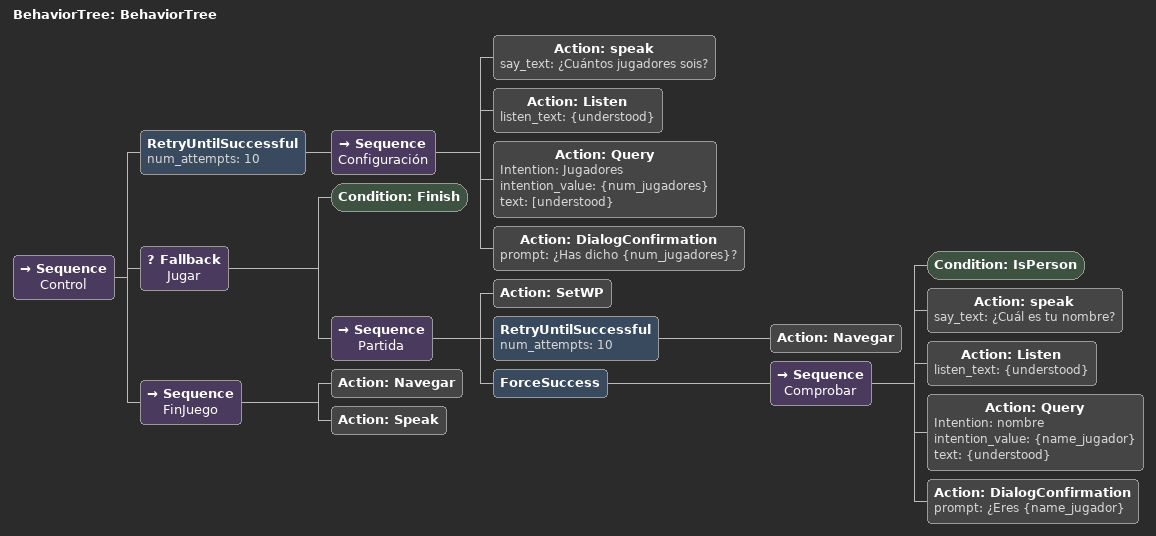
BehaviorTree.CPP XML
<?xml version="1.0"?>
<root main_tree_to_execute="BehaviorTree">
    <BehaviorTree ID="BehaviorTree">
        <Sequence name="Control">
            <RetryUntilSuccessful num_attempts="10">
                <Sequence name="Configuración">
                    <Action ID="speak" say_text="¿Cuántos jugadores sois?"/>
                    <Action ID="Listen" listen_text="{understood}"/>
                    <Action ID="Query" Intention="Jugadores" intention_value="{num_jugadores}" text="[understood}"/>
                    <Action ID="DialogConfirmation" prompt="¿Has dicho {num_jugadores}?"/>
                </Sequence>
            </RetryUntilSuccessful>
            <Fallback name="Jugar">
                <Condition ID="Finish"/>
                <Sequence name="Partida">
                    <Action ID="SetWP"/>
                    <RetryUntilSuccessful num_attempts="10">
                        <Action ID="Navegar"/>
                    </RetryUntilSuccessful>
                    <ForceSuccess>
                        <Sequence name="Comprobar">
                            <Condition ID="IsPerson"/>
                            <Action ID="speak" say_text="¿Cuál es tu nombre?"/>
                            <Action ID="Listen" listen_text="{understood}"/>
                            <Action ID="Query" Intention="nombre" intention_value="{name_jugador}" text="{understood}"/>
                            <Action ID="DialogConfirmation" prompt="¿Eres {name_jugador}"/>
                        </Sequence>
                    </ForceSuccess>
                </Sequence>
            </Fallback>
            <Sequence name="FinJuego">
                <Action ID="Navegar"/>
                <Action ID="Speak"/>
            </Sequence>
        </Sequence>
    </BehaviorTree>
</root>
